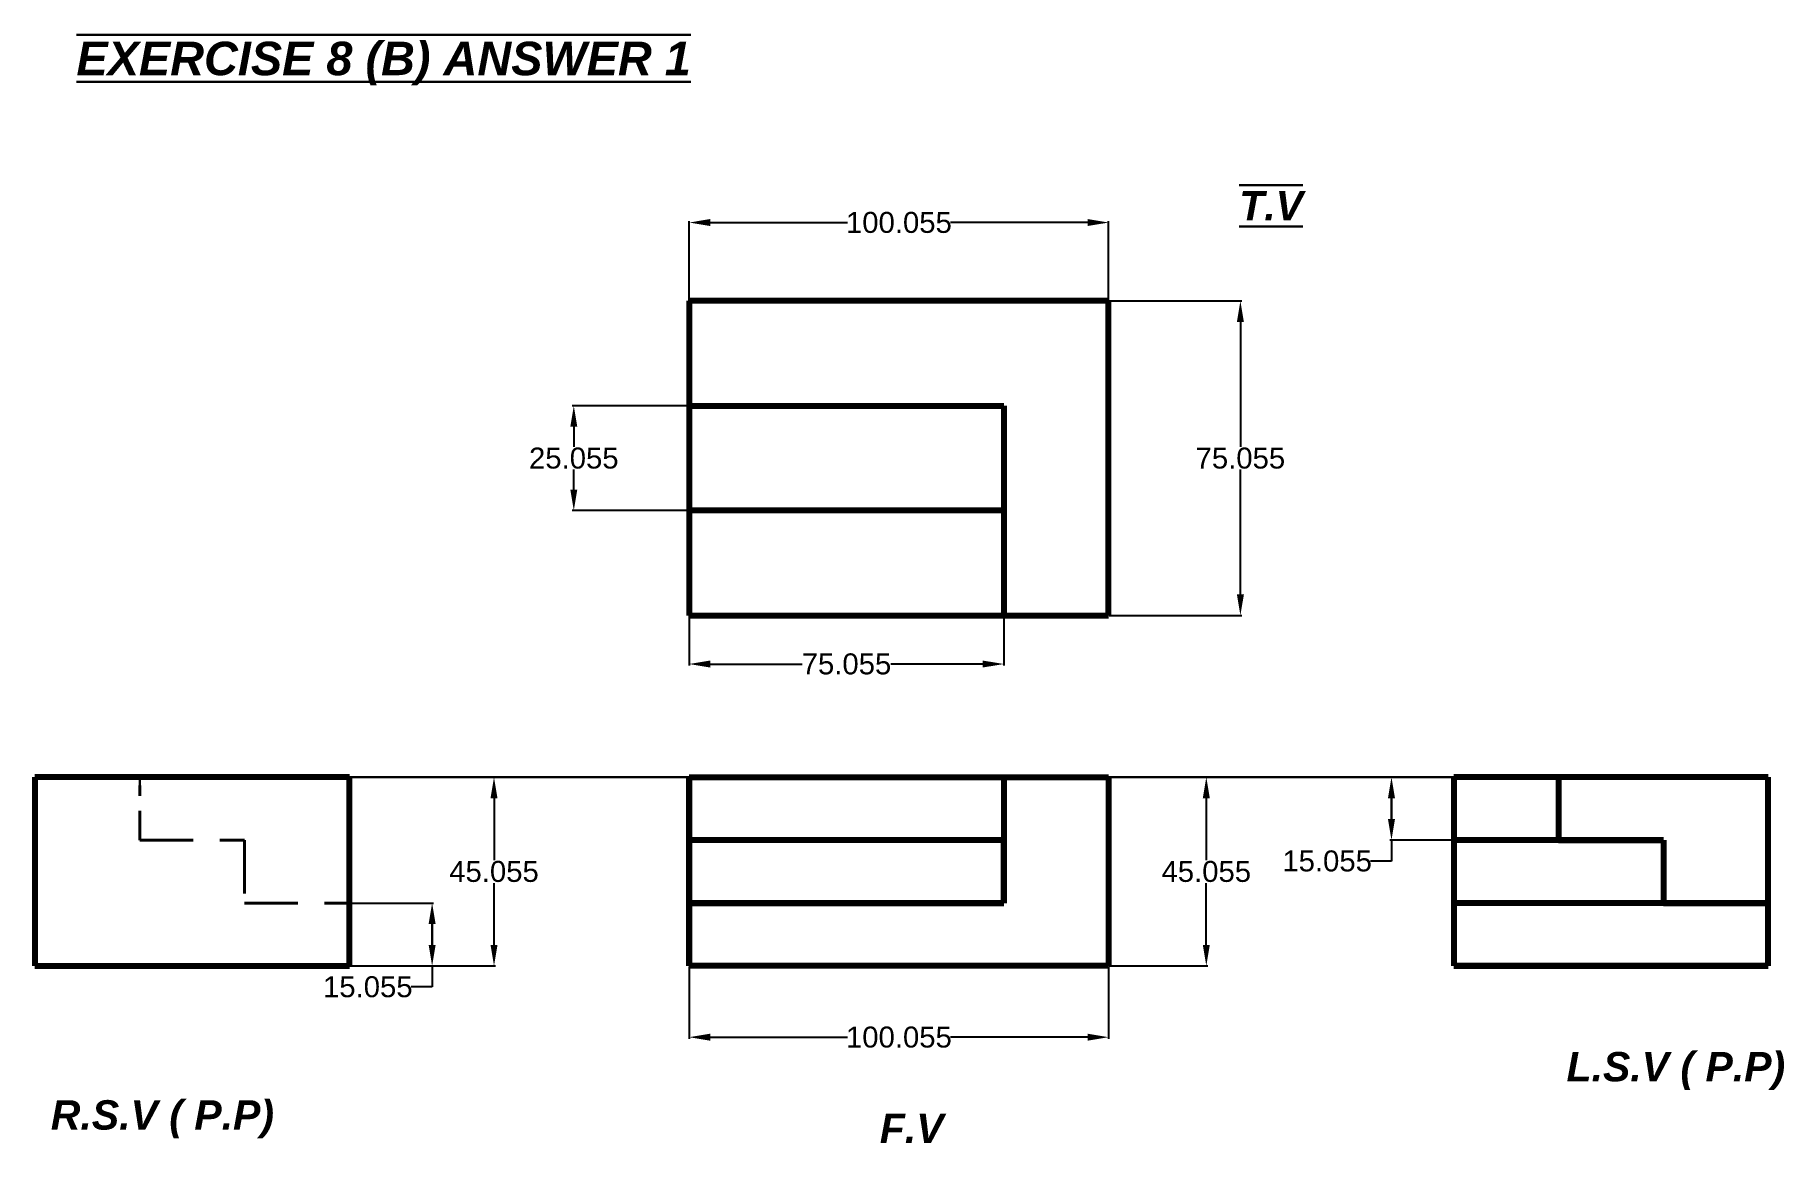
# Model space of a CAD drawing. Header units: millimetres. Extents: x -2 to 415, y -110 to 154.
import ezdxf

# ---------------------------------------------------------------- set-up
doc = ezdxf.new("R2010")
doc.units = ezdxf.units.MM
doc.header["$PDMODE"] = 32
doc.linetypes.add('HIDDENX2', pattern=[19.05, 12.7, -6.35])
doc.layers.add('thick continuous', color=7, linetype='Continuous', lineweight=30)
doc.styles.get("Standard").update_dxf_attribs({"font": 'arial.ttf'})
doc.dimstyles.get("Standard").update_dxf_attribs({"dimscale": 2, "dimtxt": 2.5, "dimasz": 2.5, "dimexe": 0.18, "dimexo": 0.0625, "dimgap": 0.09, "dimtad": 0, "dimtih": 1, "dimtoh": 1, "dimdec": 1, "dimzin": 0, "dimdsep": 46, "dimtxsty": 'Standard', "dimcen": 0.09, "dimadec": 0, "dimazin": 0, "dimtfac": 1, "dimtdec": 1, "dimtofl": 0, "dimtmove": 0, "dimatfit": 3, "dimfxl": 1, "dimtolj": 1, "dimtzin": 0, "dimarcsym": 0})

# ---------------------------------------------------------------- blocks, each defined once
blk = doc.blocks.new('*D0')
at = {"layer": 'Defpoints', "color": 0}
for p in [(253.56, 90.45), (253.56, 15.45), (285, 15.45)]:
    blk.add_point(p, dxfattribs=at)
at = {"layer": 'thick continuous', "color": 0, "lineweight": -2}
for p, q in [((253.68, 90.45), (285.36, 90.45)), ((285, 85.45), (285, 55.69)), ((285, 20.45), (285, 50.22)), ((253.68, 15.45), (285.36, 15.45))]:
    blk.add_line(p, q, dxfattribs=at)
at = {"layer": 'thick continuous', "color": 0}
for points in [[(285.84, 85.45), (284.17, 85.45), (285, 90.45)], [(284.17, 20.45), (285.84, 20.45), (285, 15.45)]]:
    blk.add_solid(points, dxfattribs=at)
at = {"layer": 'thick continuous', "color": 0, "insert": (285, 52.95), "char_height": 5, "attachment_point": 5}
blk.add_mtext('\\A1;75.055', dxfattribs=at)
blk = doc.blocks.new('*D1')
at = {"layer": 'Defpoints', "color": 0}
for p in [(153.56, 65.45), (126.03, 40.45), (153.56, 40.45)]:
    blk.add_point(p, dxfattribs=at)
at = {"layer": 'thick continuous', "color": 0, "lineweight": -2}
for p, q in [((153.43, 65.45), (125.67, 65.45)), ((126.03, 60.45), (126.03, 55.69)), ((126.03, 45.45), (126.03, 50.22)), ((153.43, 40.45), (125.67, 40.45))]:
    blk.add_line(p, q, dxfattribs=at)
at = {"layer": 'thick continuous', "color": 0}
for points in [[(126.86, 60.45), (125.2, 60.45), (126.03, 65.45)], [(125.2, 45.45), (126.86, 45.45), (126.03, 40.45)]]:
    blk.add_solid(points, dxfattribs=at)
at = {"layer": 'thick continuous', "color": 0, "insert": (126.03, 52.95), "char_height": 5, "attachment_point": 5}
blk.add_mtext('\\A1;25.055', dxfattribs=at)
blk = doc.blocks.new('*D2')
at = {"layer": 'Defpoints', "color": 0}
for p in [(153.56, 15.45), (228.56, 15.45), (228.56, 3.86)]:
    blk.add_point(p, dxfattribs=at)
at = {"layer": 'thick continuous', "color": 0, "lineweight": -2}
for p, q in [((153.56, 15.33), (153.56, 3.5)), ((228.56, 15.33), (228.56, 3.5)), ((158.56, 3.86), (180.5, 3.86)), ((223.56, 3.86), (201.61, 3.86))]:
    blk.add_line(p, q, dxfattribs=at)
at = {"layer": 'thick continuous', "color": 0}
for points in [[(158.56, 4.69), (158.56, 3.03), (153.56, 3.86)], [(223.56, 3.03), (223.56, 4.69), (228.56, 3.86)]]:
    blk.add_solid(points, dxfattribs=at)
at = {"layer": 'thick continuous', "color": 0, "insert": (191.06, 3.86), "char_height": 5, "attachment_point": 5}
blk.add_mtext('\\A1;75.055', dxfattribs=at)
blk = doc.blocks.new('*D3')
at = {"layer": 'Defpoints', "color": 0}
for p in [(253.56, 109.16), (153.56, 90.45), (253.56, 90.45)]:
    blk.add_point(p, dxfattribs=at)
at = {"layer": 'thick continuous', "color": 0, "lineweight": -2}
for p, q in [((153.56, 90.58), (153.56, 109.52)), ((158.56, 109.16), (191.27, 109.16)), ((248.56, 109.16), (215.84, 109.16)), ((253.56, 90.58), (253.56, 109.52))]:
    blk.add_line(p, q, dxfattribs=at)
at = {"layer": 'thick continuous', "color": 0}
for points in [[(158.56, 110), (158.56, 108.33), (153.56, 109.16)], [(248.56, 108.33), (248.56, 110), (253.56, 109.16)]]:
    blk.add_solid(points, dxfattribs=at)
at = {"layer": 'thick continuous', "color": 0, "insert": (203.56, 109.16), "char_height": 5, "attachment_point": 5}
blk.add_mtext('\\A1;100.055', dxfattribs=at)
blk = doc.blocks.new('*D4')
at = {"layer": 'Defpoints', "color": 0}
for p in [(72.53, -53.14), (72.53, -68.14), (92.24, -68.14)]:
    blk.add_point(p, dxfattribs=at)
at = {"layer": 'thick continuous', "color": 0, "lineweight": -2}
for p, q in [((72.65, -53.14), (92.6, -53.14)), ((92.24, -58.14), (92.24, -63.14)), ((92.24, -63.14), (92.24, -58.14)), ((72.65, -68.14), (92.6, -68.14)), ((92.24, -68.14), (92.24, -73.14)), ((92.24, -73.14), (87.24, -73.14))]:
    blk.add_line(p, q, dxfattribs=at)
at = {"layer": 'thick continuous', "color": 0}
for points in [[(93.07, -58.14), (91.41, -58.14), (92.24, -53.14)], [(91.41, -63.14), (93.07, -63.14), (92.24, -68.14)]]:
    blk.add_solid(points, dxfattribs=at)
at = {"layer": 'thick continuous', "color": 0, "insert": (76.9, -73.14), "char_height": 5, "attachment_point": 5}
blk.add_mtext('\\A1;15.055', dxfattribs=at)
blk = doc.blocks.new('*D5')
at = {"layer": 'Defpoints', "color": 0}
for p in [(153.56, -68.14), (253.56, -68.14), (153.56, -85.15)]:
    blk.add_point(p, dxfattribs=at)
at = {"layer": 'thick continuous', "color": 0, "lineweight": -2}
for p, q in [((153.56, -68.27), (153.56, -85.51)), ((253.56, -68.27), (253.56, -85.51)), ((158.56, -85.15), (191.27, -85.15)), ((248.56, -85.15), (215.84, -85.15))]:
    blk.add_line(p, q, dxfattribs=at)
at = {"layer": 'thick continuous', "color": 0}
for points in [[(158.56, -84.31), (158.56, -85.98), (153.56, -85.15)], [(248.56, -85.98), (248.56, -84.31), (253.56, -85.15)]]:
    blk.add_solid(points, dxfattribs=at)
at = {"layer": 'thick continuous', "color": 0, "insert": (203.56, -85.15), "char_height": 5, "attachment_point": 5}
blk.add_mtext('\\A1;100.055', dxfattribs=at)
blk = doc.blocks.new('*D6')
at = {"layer": 'Defpoints', "color": 0}
for p in [(253.56, -23.14), (253.56, -68.14), (276.87, -68.14)]:
    blk.add_point(p, dxfattribs=at)
at = {"layer": 'thick continuous', "color": 0, "lineweight": -2}
for p, q in [((253.68, -23.14), (277.23, -23.14)), ((276.87, -28.14), (276.87, -42.91)), ((276.87, -63.14), (276.87, -48.38)), ((253.68, -68.14), (277.23, -68.14))]:
    blk.add_line(p, q, dxfattribs=at)
at = {"layer": 'thick continuous', "color": 0}
for points in [[(277.71, -28.14), (276.04, -28.14), (276.87, -23.14)], [(276.04, -63.14), (277.71, -63.14), (276.87, -68.14)]]:
    blk.add_solid(points, dxfattribs=at)
at = {"layer": 'thick continuous', "color": 0, "insert": (276.87, -45.64), "char_height": 5, "attachment_point": 5}
blk.add_mtext('\\A1;45.055', dxfattribs=at)
blk = doc.blocks.new('*D7')
at = {"layer": 'Defpoints', "color": 0}
for p in [(335.87, -23.14), (321.03, -38.14), (337.59, -38.14)]:
    blk.add_point(p, dxfattribs=at)
at = {"layer": 'thick continuous', "color": 0, "lineweight": -2}
for p, q in [((335.75, -23.14), (320.67, -23.14)), ((321.03, -28.14), (321.03, -33.14)), ((321.03, -33.14), (321.03, -28.14)), ((337.47, -38.14), (320.67, -38.14)), ((321.03, -38.14), (321.03, -43.14)), ((321.03, -43.14), (316.03, -43.14))]:
    blk.add_line(p, q, dxfattribs=at)
at = {"layer": 'thick continuous', "color": 0}
for points in [[(321.87, -28.14), (320.2, -28.14), (321.03, -23.14)], [(320.2, -33.14), (321.87, -33.14), (321.03, -38.14)]]:
    blk.add_solid(points, dxfattribs=at)
at = {"layer": 'thick continuous', "color": 0, "insert": (305.69, -43.14), "char_height": 5, "attachment_point": 5}
blk.add_mtext('\\A1;15.055', dxfattribs=at)
blk = doc.blocks.new('*D8')
at = {"layer": 'Defpoints', "color": 0}
for p in [(72.53, -23.14), (72.53, -68.14), (107, -68.14)]:
    blk.add_point(p, dxfattribs=at)
at = {"layer": 'thick continuous', "color": 0, "lineweight": -2}
for p, q in [((72.65, -23.14), (107.36, -23.14)), ((107, -28.14), (107, -42.91)), ((107, -63.14), (107, -48.38)), ((72.65, -68.14), (107.36, -68.14))]:
    blk.add_line(p, q, dxfattribs=at)
at = {"layer": 'thick continuous', "color": 0}
for points in [[(107.83, -28.14), (106.17, -28.14), (107, -23.14)], [(106.17, -63.14), (107.83, -63.14), (107, -68.14)]]:
    blk.add_solid(points, dxfattribs=at)
at = {"layer": 'thick continuous', "color": 0, "insert": (107, -45.64), "char_height": 5, "attachment_point": 5}
blk.add_mtext('\\A1;45.055', dxfattribs=at)

msp = doc.modelspace()

# ---------------------------------------------------------------- linework, layer by layer
at = {"layer": 'thick continuous'}
for p, q in [((153.56, 90.45), (153.56, 15.45)), ((153.56, 90.45), (153.56, 65.45)), ((253.56, 90.45), (253.56, 15.45)), ((228.56, 65.45), (228.56, 40.45)), ((-2.47, -23.14), (410.87, -23.14)), ((-2.47, -23.14), (22.53, -23.14)), ((22.53, -23.14), (22.53, -25.14)), ((253.56, -23.14), (228.56, -23.14)), ((335.87, -23.14), (360.87, -23.14)), ((72.53, -68.14), (-2.47, -68.14)), ((253.56, -68.14), (153.56, -68.14))]:
    msp.add_line(p, q, dxfattribs=at)
at = {"layer": 'thick continuous', "lineweight": 100}
for p, q in [((253.56, 90.45), (153.56, 90.45)), ((153.56, 90.45), (153.56, 15.45)), ((253.56, 15.45), (253.56, 90.45)), ((153.56, 65.45), (228.56, 65.45)), ((228.56, 65.45), (228.56, 15.45)), ((228.56, 40.45), (153.56, 40.45)), ((153.56, 15.45), (253.56, 15.45)), ((72.53, -23.14), (-2.47, -23.14)), ((-2.47, -23.14), (-2.47, -68.14)), ((72.53, -68.14), (72.53, -23.14)), ((153.56, -23.14), (253.56, -23.14)), ((153.56, -68.14), (153.56, -23.14)), ((153.56, -23.14), (153.56, -68.14)), ((228.56, -23.14), (228.56, -53.14)), ((228.56, -23.14), (228.56, -53.14)), ((253.56, -23.14), (253.56, -68.14)), ((253.56, -23.14), (253.56, -68.14)), ((335.87, -23.14), (335.87, -68.14)), ((410.87, -23.14), (335.87, -23.14)), ((360.87, -23.14), (360.87, -38.14)), ((410.87, -68.14), (410.87, -23.14)), ((228.56, -38.14), (153.56, -38.14)), ((228.56, -38.14), (153.56, -38.14)), ((228.56, -53.14), (228.56, -38.14)), ((385.87, -38.14), (335.87, -38.14)), ((360.87, -38.14), (385.87, -38.14)), ((385.87, -38.14), (385.87, -53.14)), ((153.56, -68.14), (153.56, -53.14)), ((153.56, -53.14), (228.56, -53.14)), ((228.56, -53.14), (153.56, -53.14)), ((410.87, -53.14), (335.87, -53.14)), ((385.87, -53.14), (410.87, -53.14)), ((-2.47, -68.14), (72.53, -68.14)), ((253.56, -68.14), (153.56, -68.14)), ((410.87, -68.14), (335.87, -68.14)), ((335.87, -68.14), (410.87, -68.14))]:
    msp.add_line(p, q, dxfattribs=at)
at = {"layer": 'thick continuous', "lineweight": 40}
for p, q in [((22.53, -25.14), (22.53, -27.61)), ((22.53, -38.14), (22.53, -31.14))]:
    msp.add_line(p, q, dxfattribs=at)
at = {"layer": 'thick continuous', "linetype": 'HIDDENX2', "lineweight": 40}
for p, q in [((22.53, -38.14), (47.53, -38.14)), ((47.53, -38.14), (47.53, -53.14)), ((47.53, -53.14), (72.53, -53.14))]:
    msp.add_line(p, q, dxfattribs=at)

# ---------------------------------------------------------------- texts
at = {"layer": 'thick continuous', "attachment_point": 1}
for s, width, heights, insert, char_height in [('{\\fArial|b1|i1|c0|p34;\\L\\OEXERCISE 8 (B) ANSWER 1 }', 221.8034, [1.81], (7.41, 152.3), 8), ('{\\fArial|b1|i1|c0|p34;\\L\\OT.V}', 83.3572, [0], (284.72, 116.65), 7), ('{\\fArial|b1|i1|c0|p34;L.S.V ( P.P)}', 83.3572, [0], (362.78, -88.67), 7), ('{\\fArial|b1|i1|c0|p34;R.S.V ( P.P)}', 83.3572, [0], (1.3, -100.18), 7), ('{\\fArial|b1|i1|c0|p34;F.V}', 83.3572, [0], (199, -103.39), 7)]:
    msp.add_mtext_dynamic_manual_height_columns(s, width=width, gutter_width=12.5, heights=heights, dxfattribs=dict(at, insert=insert, char_height=char_height))

# ---------------------------------------------------------------- dimensions: what is measured, and where the dimension line sits
at = {"layer": 'thick continuous'}
for base, p1, p2, text, picture, middle in [((253.56, 109.16), (153.56, 90.45), (253.56, 90.45), '100.055', '*D3', (203.56, 109.16)), ((228.56, 3.86), (153.56, 15.45), (228.56, 15.45), '75.055', '*D2', (191.06, 3.86)), ((153.56, -85.15), (253.56, -68.14), (153.56, -68.14), '100.055', '*D5', (203.56, -85.15))]:
    dim = msp.add_linear_dim(base=base, p1=p1, p2=p2, text=text, dimstyle='Standard', override={"dimpost": '29'}, dxfattribs=at)
    dim.commit()
    dim.dimension.update_dxf_attribs({"geometry": picture, "text_midpoint": middle})
for base, p1, p2, text, picture, middle in [((285, 15.45), (253.56, 90.45), (253.56, 15.45), '75.055', '*D0', (285, 52.95)), ((107, -68.14), (72.53, -23.14), (72.53, -68.14), '45.055', '*D8', (107, -45.64)), ((276.87, -68.14), (253.56, -23.14), (253.56, -68.14), '45.055', '*D6', (276.87, -45.64)), ((321.03, -38.14), (335.87, -23.14), (337.59, -38.14), '15.055', '*D7', (305.69, -43.14)), ((92.24, -68.14), (72.53, -53.14), (72.53, -68.14), '15.055', '*D4', (76.9, -73.14))]:
    dim = msp.add_linear_dim(base=base, p1=p1, p2=p2, angle=90, text=text, dimstyle='Standard', override={"dimpost": '29'}, dxfattribs=at)
    dim.commit()
    dim.dimension.update_dxf_attribs({"geometry": picture, "text_midpoint": middle})
dim = msp.add_linear_dim(base=(126.03, 40.45), p1=(153.56, 65.45), p2=(153.56, 40.45), angle=90, text='25.055', dimstyle='Standard', override={"dimpost": '29'}, dxfattribs=at)
dim.commit()
dim.dimension.update_dxf_attribs({"geometry": '*D1', "text_midpoint": (126.03, 52.95), "dimtype": 160})

doc.saveas('drawing.dxf')
